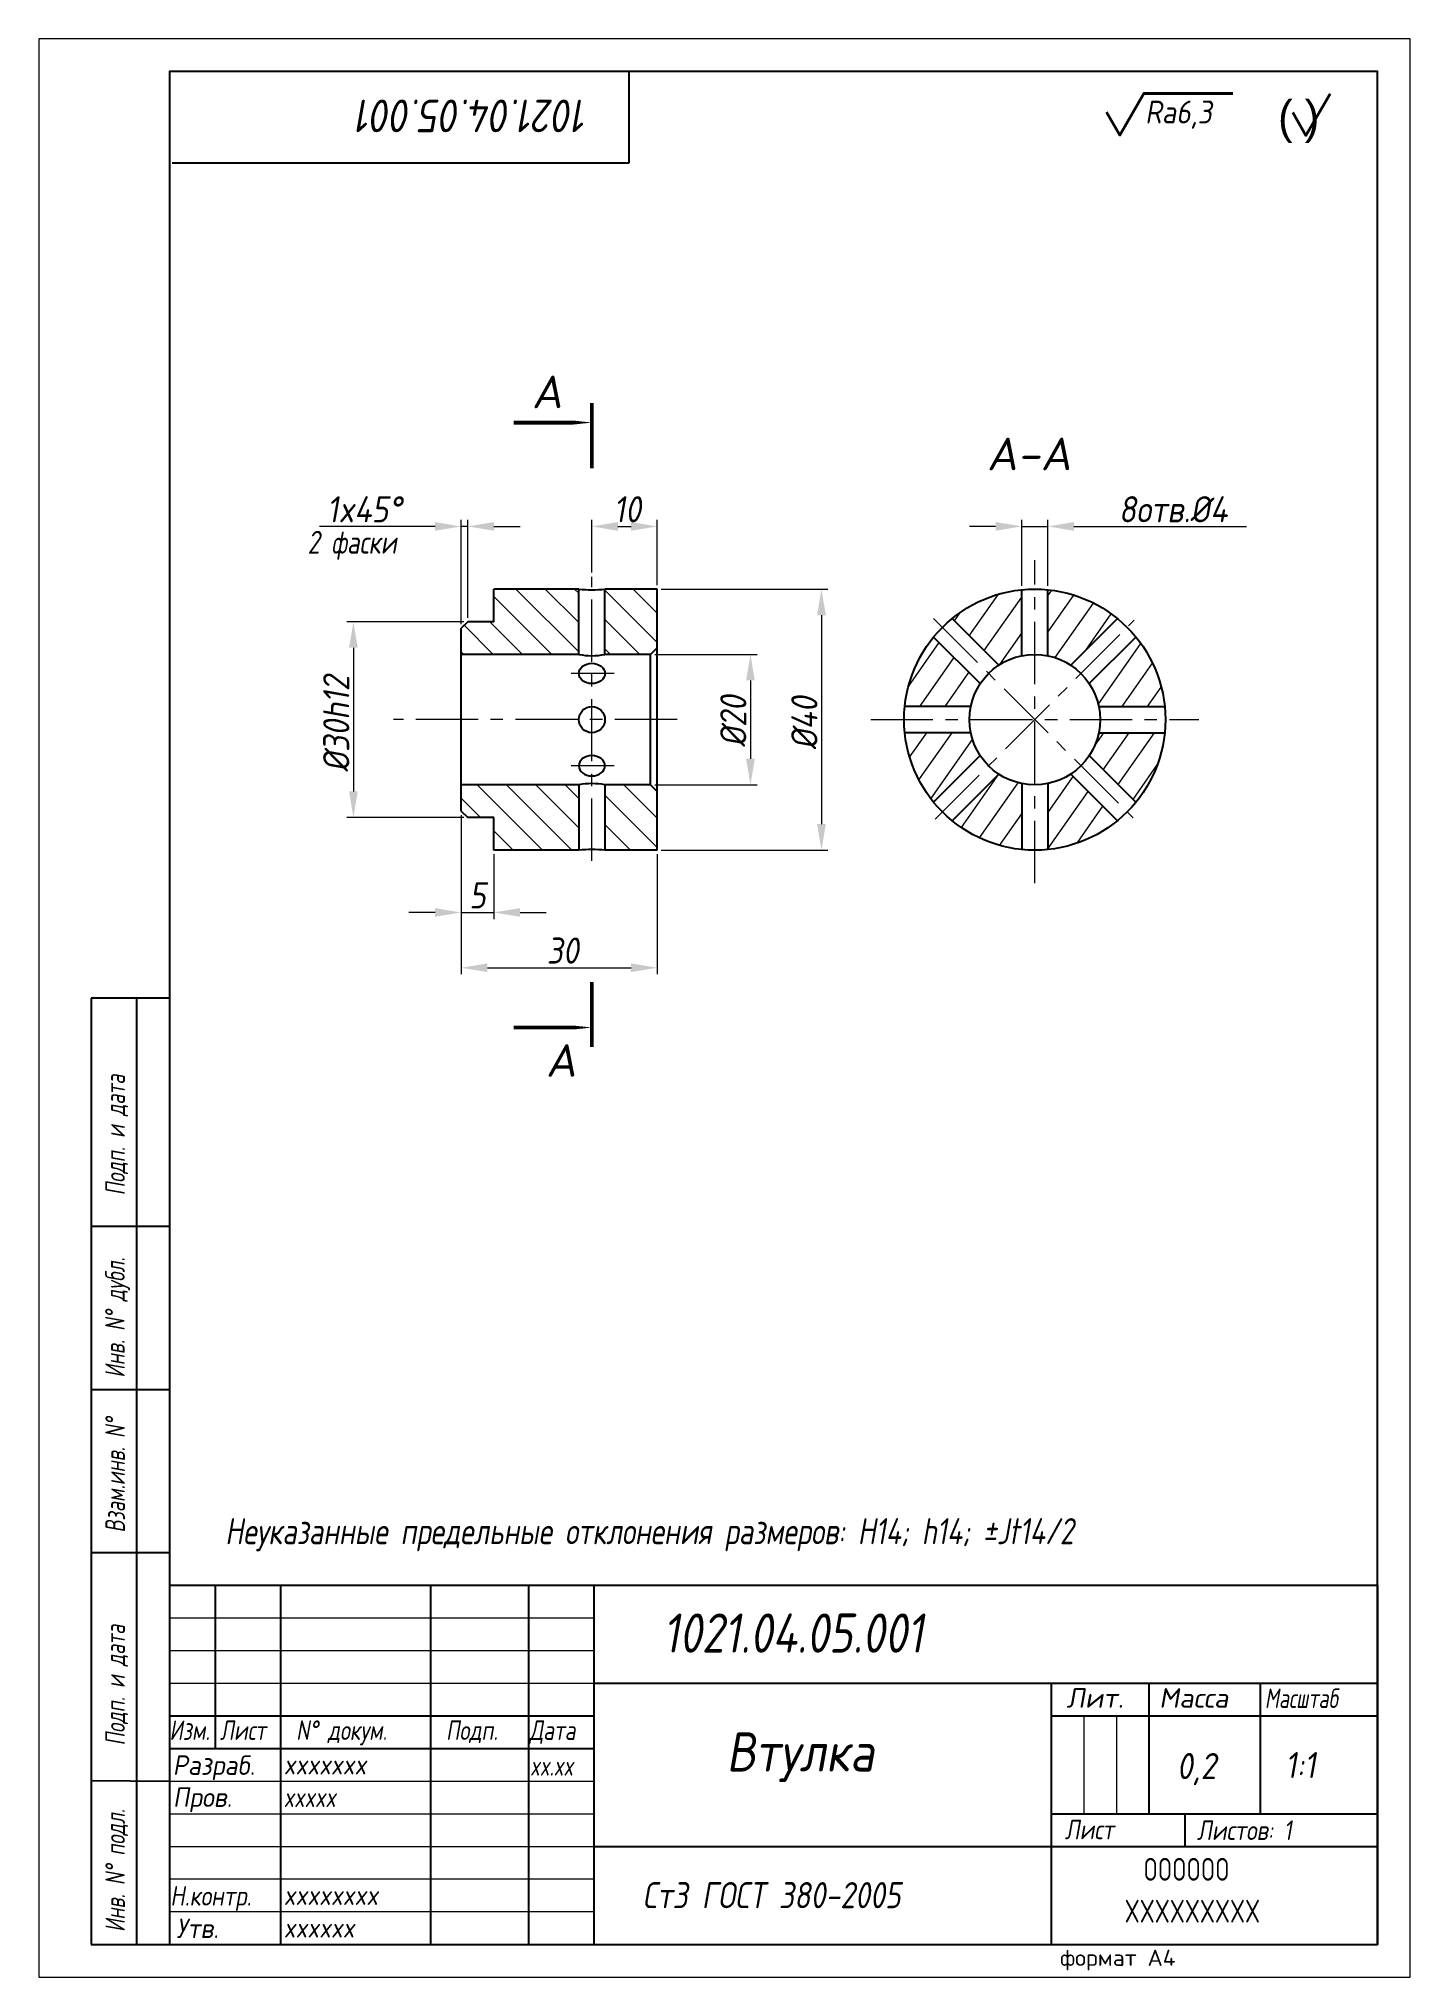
# Model space of a CAD drawing. Header units: millimetres. Extents: x 2138 to 2348, y -2244 to -1947.
import ezdxf

# ---------------------------------------------------------------- set-up
doc = ezdxf.new("R2010")
doc.units = ezdxf.units.MM
doc.linetypes.add('CENTER', pattern=[50.8, 31.75, -6.35, 6.35, -6.35])
for name, color, linetype, lineweight in [('Ax', 1, 'CENTER', 18), ('Dim', 3, 'Continuous', 40), ('Hatch', 5, 'Continuous', 18), ('Slim', 8, 'Continuous', 18), ('Text', 2, 'Continuous', 40), ('Wide', 31, 'Continuous', 60)]:
    doc.layers.add(name, color=color, linetype=linetype, lineweight=lineweight)
doc.styles.add('курсив', font='romans.shx', dxfattribs={"oblique": 10})
doc.styles.add('курсив 0_75', font='romans.shx', dxfattribs={"width": 0.75, "oblique": 10})
doc.styles.add('курсив 0_85', font='romans.shx', dxfattribs={"width": 0.85, "oblique": 10})
doc.dimstyles.new('к1_1', dxfattribs={"dimtxt": 4, "dimasz": 4, "dimexe": 1, "dimexo": 0.625, "dimtad": 1, "dimtxsty": 'курсив 0_85', "dimcen": 0, "dimadec": 0, "dimazin": 0, "dimtfac": 1, "dimtmove": 0, "dimatfit": 3, "dimldrblk": 'DOTSMALL', "dimfxl": 1, "dimlwd": 18, "dimlwe": 18, "dimarcsym": 0})

# ---------------------------------------------------------------- blocks, each defined once
blk = doc.blocks.new('*D588')
at = {"layer": 'Defpoints', "color": 0, "transparency": 16777216}
for p in [(2232.47, -2030.93), (2232.47, -2070.93), (2257.63, -2070.93)]:
    blk.add_point(p, dxfattribs=at)
at = {"layer": 'Dim', "color": 0, "lineweight": 18, "transparency": 16777216}
for p, q in [((2233.1, -2030.93), (2258.63, -2030.93)), ((2257.63, -2034.93), (2257.63, -2066.93)), ((2233.1, -2070.93), (2258.63, -2070.93))]:
    blk.add_line(p, q, dxfattribs=at)
at = {"layer": 'Dim', "color": 0, "transparency": 16777216}
for points in [[(2256.96, -2034.93), (2258.3, -2034.93), (2257.63, -2030.93)], [(2256.96, -2066.93), (2258.3, -2066.93), (2257.63, -2070.93)]]:
    blk.add_solid(points, dxfattribs=at)
at = {"layer": 'Dim', "color": 0, "transparency": 16777216, "insert": (2255.01, -2051.45), "char_height": 4, "attachment_point": 5, "rotation": 90, "style": 'курсив 0_85'}
blk.add_mtext('%%c40', dxfattribs=at)
blk = doc.blocks.new('_DotSmall')
at = {"color": 0, "linetype": 'ByBlock', "const_width": 0.5}
blk.add_lwpolyline([(-122670.927, 17467.939, 1), (-122670.802, 17467.939, 1)], format="xyb", close=True, dxfattribs=at)
blk = doc.blocks.new('*D589')
at = {"layer": 'Defpoints', "color": 0, "transparency": 16777216}
for p in [(2202.47, -2064.93), (2232.47, -2070.93), (2232.47, -2088.95)]:
    blk.add_point(p, dxfattribs=at)
at = {"layer": 'Dim', "color": 0, "lineweight": 18, "transparency": 16777216}
for p, q in [((2202.47, -2065.56), (2202.47, -2089.95)), ((2232.47, -2071.56), (2232.47, -2089.95)), ((2206.47, -2088.95), (2228.47, -2088.95))]:
    blk.add_line(p, q, dxfattribs=at)
at = {"layer": 'Dim', "color": 0, "transparency": 16777216}
for points in [[(2206.47, -2088.28), (2206.47, -2089.61), (2202.47, -2088.95)], [(2228.47, -2088.28), (2228.47, -2089.61), (2232.47, -2088.95)]]:
    blk.add_solid(points, dxfattribs=at)
at = {"layer": 'Dim', "color": 0, "transparency": 16777216, "insert": (2218.01, -2086.32), "char_height": 4, "attachment_point": 5, "style": 'курсив 0_85'}
blk.add_mtext('30', dxfattribs=at)
blk = doc.blocks.new('*D590')
at = {"layer": 'Defpoints', "color": 0, "transparency": 16777216}
for p in [(2203.47, -2021.33), (2202.47, -2036.93), (2203.47, -2035.93)]:
    blk.add_point(p, dxfattribs=at)
at = {"layer": 'Dim', "color": 0, "lineweight": 18, "transparency": 16777216}
for p, q in [((2198.47, -2021.33), (2180.78, -2021.33)), ((2202.47, -2036.31), (2202.47, -2020.33)), ((2203.47, -2021.33), (2202.47, -2021.33)), ((2203.47, -2035.31), (2203.47, -2020.33)), ((2207.47, -2021.33), (2211.47, -2021.33))]:
    blk.add_line(p, q, dxfattribs=at)
at = {"layer": 'Dim', "color": 0, "transparency": 16777216}
for points in [[(2198.47, -2020.66), (2198.47, -2021.99), (2202.47, -2021.33)], [(2207.47, -2020.66), (2207.47, -2021.99), (2203.47, -2021.33)]]:
    blk.add_solid(points, dxfattribs=at)
at = {"layer": 'Dim', "color": 0, "transparency": 16777216, "insert": (2187.63, -2018.7), "char_height": 4, "attachment_point": 5, "style": 'курсив 0_85'}
blk.add_mtext('1x45%%d', dxfattribs=at)
blk = doc.blocks.new('*D591')
at = {"layer": 'Defpoints', "color": 0, "transparency": 16777216}
for p in [(2202.47, -2064.93), (2207.47, -2070.93), (2207.47, -2080.48)]:
    blk.add_point(p, dxfattribs=at)
at = {"layer": 'Dim', "color": 0, "lineweight": 18, "transparency": 16777216}
for p, q in [((2202.47, -2065.56), (2202.47, -2081.48)), ((2207.47, -2071.56), (2207.47, -2081.48)), ((2198.47, -2080.48), (2194.47, -2080.48)), ((2202.47, -2080.48), (2207.47, -2080.48)), ((2211.47, -2080.48), (2215.47, -2080.48))]:
    blk.add_line(p, q, dxfattribs=at)
at = {"layer": 'Dim', "color": 0, "transparency": 16777216}
for points in [[(2198.47, -2079.81), (2198.47, -2081.14), (2202.47, -2080.48)], [(2211.47, -2079.81), (2211.47, -2081.14), (2207.47, -2080.48)]]:
    blk.add_solid(points, dxfattribs=at)
at = {"layer": 'Dim', "color": 0, "transparency": 16777216, "insert": (2204.97, -2077.85), "char_height": 4, "attachment_point": 5, "style": 'курсив 0_85'}
blk.add_mtext('5', dxfattribs=at)
blk = doc.blocks.new('*D592')
at = {"layer": 'Defpoints', "color": 0, "transparency": 16777216}
for p in [(2232.47, -2021.33), (2222.47, -2029.04), (2232.47, -2030.93)]:
    blk.add_point(p, dxfattribs=at)
at = {"layer": 'Dim', "color": 0, "lineweight": 18, "transparency": 16777216}
for p, q in [((2222.47, -2028.41), (2222.47, -2020.33)), ((2226.47, -2021.33), (2228.47, -2021.33)), ((2232.47, -2030.31), (2232.47, -2020.33))]:
    blk.add_line(p, q, dxfattribs=at)
at = {"layer": 'Dim', "color": 0, "transparency": 16777216}
for points in [[(2226.47, -2020.66), (2226.47, -2021.99), (2222.47, -2021.33)], [(2228.47, -2020.66), (2228.47, -2021.99), (2232.47, -2021.33)]]:
    blk.add_solid(points, dxfattribs=at)
at = {"layer": 'Dim', "color": 0, "transparency": 16777216, "insert": (2227.91, -2018.7), "char_height": 4, "attachment_point": 5, "style": 'курсив 0_85'}
blk.add_mtext('10', dxfattribs=at)
blk = doc.blocks.new('*D593')
at = {"layer": 'Defpoints', "color": 0, "transparency": 16777216}
for p in [(2292.29, -2021.33), (2288.29, -2031.03), (2292.29, -2031.03)]:
    blk.add_point(p, dxfattribs=at)
at = {"layer": 'Dim', "color": 0, "lineweight": 18, "transparency": 16777216}
for p, q in [((2284.29, -2021.33), (2280.29, -2021.33)), ((2288.29, -2030.41), (2288.29, -2020.33)), ((2288.29, -2021.33), (2292.29, -2021.33)), ((2292.29, -2030.41), (2292.29, -2020.33)), ((2296.29, -2021.33), (2322.69, -2021.33))]:
    blk.add_line(p, q, dxfattribs=at)
at = {"layer": 'Dim', "color": 0, "transparency": 16777216}
for points in [[(2284.29, -2020.66), (2284.29, -2021.99), (2288.29, -2021.33)], [(2296.29, -2020.66), (2296.29, -2021.99), (2292.29, -2021.33)]]:
    blk.add_solid(points, dxfattribs=at)
at = {"layer": 'Dim', "color": 0, "transparency": 16777216, "insert": (2311.49, -2018.7), "char_height": 4, "attachment_point": 5, "style": 'курсив 0_85'}
blk.add_mtext('8отв.%%c4', dxfattribs=at)
blk = doc.blocks.new('*D594')
at = {"layer": 'Defpoints', "color": 0, "transparency": 16777216}
for p in [(2203.47, -2035.93), (2185.96, -2065.93), (2203.47, -2065.93)]:
    blk.add_point(p, dxfattribs=at)
at = {"layer": 'Dim', "color": 0, "lineweight": 18, "transparency": 16777216}
for p, q in [((2202.85, -2035.93), (2184.96, -2035.93)), ((2185.96, -2039.93), (2185.96, -2061.93)), ((2202.85, -2065.93), (2184.96, -2065.93))]:
    blk.add_line(p, q, dxfattribs=at)
at = {"layer": 'Dim', "color": 0, "transparency": 16777216}
for points in [[(2185.29, -2039.93), (2186.62, -2039.93), (2185.96, -2035.93)], [(2185.29, -2061.93), (2186.62, -2061.93), (2185.96, -2065.93)]]:
    blk.add_solid(points, dxfattribs=at)
at = {"layer": 'Dim', "color": 0, "transparency": 16777216, "insert": (2183.33, -2051.56), "char_height": 4, "attachment_point": 5, "rotation": 90, "style": 'курсив 0_85'}
blk.add_mtext('%%c30h12', dxfattribs=at)
blk = doc.blocks.new('*D595')
at = {"layer": 'Defpoints', "color": 0, "transparency": 16777216}
for p in [(2231.47, -2040.93), (2231.47, -2060.93), (2246.76, -2060.93)]:
    blk.add_point(p, dxfattribs=at)
at = {"layer": 'Dim', "color": 0, "lineweight": 18, "transparency": 16777216}
for p, q in [((2232.1, -2040.93), (2247.76, -2040.93)), ((2246.76, -2044.93), (2246.76, -2056.93)), ((2232.1, -2060.93), (2247.76, -2060.93))]:
    blk.add_line(p, q, dxfattribs=at)
at = {"layer": 'Dim', "color": 0, "transparency": 16777216}
for points in [[(2246.09, -2044.93), (2247.42, -2044.93), (2246.76, -2040.93)], [(2246.09, -2056.93), (2247.42, -2056.93), (2246.76, -2060.93)]]:
    blk.add_solid(points, dxfattribs=at)
at = {"layer": 'Dim', "color": 0, "transparency": 16777216, "insert": (2244.13, -2051.17), "char_height": 4, "attachment_point": 5, "rotation": 90, "style": 'курсив 0_85'}
blk.add_mtext('%%c20', dxfattribs=at)

msp = doc.modelspace()

# ---------------------------------------------------------------- hatches: boundary and pattern name
at = {"layer": 'Hatch'}
h = msp.add_hatch(dxfattribs=at)
h.set_pattern_fill('ANSI31', color=256, angle=90, style=0)
h.set_pattern_definition([(135, (-7449.606, 5240.7673), (-2.245064, -2.245064), [])])
h.paths.add_polyline_path([(2232.473, -2030.933), (2224.473, -2030.933), (2224.473, -2040.933), (2231.473, -2040.933), (2232.473, -2039.933)])
h.paths.add_polyline_path([(2220.473, -2030.933), (2207.473, -2030.933), (2207.473, -2035.933), (2203.473, -2035.933), (2202.473, -2036.933), (2202.473, -2040.933), (2220.473, -2040.933)])
h.paths.add_polyline_path([(2220.473, -2060.933), (2202.473, -2060.933), (2202.473, -2064.933), (2203.473, -2065.933), (2207.473, -2065.933), (2207.473, -2070.933), (2220.473, -2070.933)])
h.paths.add_polyline_path([(2232.473, -2061.933), (2231.473, -2060.933), (2224.473, -2060.933), (2224.473, -2070.933), (2232.473, -2070.933)])
h = msp.add_hatch(dxfattribs=at)
h.set_pattern_fill('ANSI31', color=256, angle=10, style=0)
h.set_pattern_definition([(55, (-7444.693, 5240.7673), (-2.6008077, 1.8211052), [])])
h.paths.add_polyline_path([(2288.292, -2031.033, 0.1473179), (2277.635, -2035.447), (2284.778, -2042.59, -0.0959635), (2288.292, -2041.135)])
h.paths.add_polyline_path([(2302.949, -2035.447, 0.1473179), (2292.292, -2031.033), (2292.292, -2041.135, -0.0959635), (2295.806, -2042.59)])
h.paths.add_polyline_path([(2305.778, -2038.276), (2298.635, -2045.419, -0.0959635), (2300.09, -2048.933), (2310.192, -2048.933, 0.1473179)])
h.paths.add_polyline_path([(2310.192, -2052.933), (2300.09, -2052.933, -0.0959635), (2298.635, -2056.447), (2305.778, -2063.59, 0.1473179)])
h.paths.add_polyline_path([(2295.806, -2059.275, -0.0959635), (2292.292, -2060.731), (2292.292, -2070.833, 0.1473179), (2302.949, -2066.418)])
h.paths.add_polyline_path([(2288.292, -2060.731, -0.0959635), (2284.778, -2059.275), (2277.635, -2066.418, 0.1473179), (2288.292, -2070.833)])
h.paths.add_polyline_path([(2281.95, -2056.447, -0.0959635), (2280.494, -2052.933), (2270.392, -2052.933, 0.1473179), (2274.807, -2063.59)])
h.paths.add_polyline_path([(2270.392, -2048.933), (2280.494, -2048.933, -0.0959635), (2281.95, -2045.419), (2274.807, -2038.276, 0.1473179)])

# ---------------------------------------------------------------- linework, layer by layer
for p, q in [((2228.194, -1965.608), (2228.194, -1951.608)), ((2158.194, -1965.608), (2228.194, -1965.608)), ((2207.473, -2035.933), (2207.473, -2030.933)), ((2220.473, -2030.933), (2207.473, -2030.933)), ((2220.473, -2040.933), (2220.473, -2030.933)), ((2232.473, -2030.933), (2224.473, -2030.933)), ((2224.473, -2040.933), (2224.473, -2030.933)), ((2232.473, -2070.933), (2232.473, -2030.933)), ((2203.473, -2035.933), (2202.473, -2036.933)), ((2202.473, -2064.933), (2202.473, -2036.933)), ((2207.473, -2035.933), (2203.473, -2035.933)), ((2231.473, -2040.933), (2232.473, -2039.933)), ((2220.473, -2040.933), (2202.473, -2040.933)), ((2231.473, -2040.933), (2224.473, -2040.933)), ((2231.473, -2060.933), (2231.473, -2040.933)), ((2220.473, -2060.933), (2202.473, -2060.933)), ((2220.473, -2060.933), (2220.473, -2070.933)), ((2224.473, -2060.933), (2224.473, -2070.933)), ((2231.473, -2060.933), (2224.473, -2060.933)), ((2231.473, -2060.933), (2232.473, -2061.933)), ((2202.473, -2064.933), (2203.473, -2065.933)), ((2207.473, -2065.933), (2203.473, -2065.933)), ((2207.473, -2070.933), (2207.473, -2065.933)), ((2220.473, -2070.933), (2207.473, -2070.933)), ((2232.473, -2070.933), (2224.473, -2070.933)), ((2145.782, -2093.614), (2145.782, -2238.614)), ((2157.782, -2093.614), (2145.782, -2093.614)), ((2152.782, -2238.544), (2152.782, -2093.614)), ((2157.712, -2128.614), (2145.782, -2128.615)), ((2157.695, -2153.614), (2145.782, -2153.614)), ((2145.782, -2178.612), (2145.782, -2178.612)), ((2157.782, -2178.614), (2145.782, -2178.612)), ((2342.782, -2183.614), (2157.782, -2183.614)), ((2164.782, -2183.614), (2164.782, -2208.614)), ((2174.782, -2183.614), (2174.782, -2238.614)), ((2197.782, -2183.614), (2197.782, -2238.614)), ((2212.782, -2183.614), (2212.782, -2238.614)), ((2222.782, -2183.614), (2222.782, -2238.614)), ((2342.782, -2238.614), (2342.782, -2183.614)), ((2342.782, -2183.614), (2342.782, -2238.614)), ((2292.782, -2198.614), (2222.782, -2198.614)), ((2292.782, -2198.614), (2292.782, -2238.614)), ((2342.782, -2198.614), (2292.782, -2198.614)), ((2307.782, -2198.614), (2307.782, -2218.614)), ((2324.782, -2198.614), (2324.782, -2218.614)), ((2222.782, -2203.614), (2157.782, -2203.614)), ((2342.782, -2203.614), (2292.782, -2203.614)), ((2222.782, -2208.614), (2157.782, -2208.614)), ((2157.782, -2213.615), (2145.782, -2213.545)), ((2342.782, -2218.614), (2292.782, -2218.614)), ((2313.286, -2218.614), (2313.286, -2223.614)), ((2292.782, -2223.614), (2222.782, -2223.614)), ((2342.782, -2223.614), (2292.782, -2223.614)), ((2145.782, -2238.614), (2157.782, -2238.614)), ((2157.782, -2238.614), (2342.782, -2238.614))]:
    msp.add_line(p, q)
at = {"ltscale": 0.5}
for p, q in [((2288.292, -2041.135), (2288.292, -2031.033)), ((2292.292, -2041.135), (2292.292, -2031.033)), ((2284.778, -2042.59), (2277.635, -2035.447)), ((2295.806, -2042.59), (2302.949, -2035.447)), ((2281.95, -2045.419), (2274.807, -2038.276)), ((2298.635, -2045.419), (2305.778, -2038.276)), ((2280.494, -2048.933), (2270.392, -2048.933)), ((2300.09, -2048.933), (2310.192, -2048.933)), ((2280.494, -2052.933), (2270.392, -2052.933)), ((2300.09, -2052.933), (2310.192, -2052.933)), ((2281.95, -2056.447), (2274.807, -2063.59)), ((2298.635, -2056.447), (2305.778, -2063.59)), ((2284.778, -2059.275), (2277.635, -2066.418)), ((2288.292, -2060.731), (2288.292, -2070.833)), ((2292.292, -2060.731), (2292.292, -2070.833)), ((2295.806, -2059.275), (2302.949, -2066.418))]:
    msp.add_line(p, q, dxfattribs=at)
msp.add_lwpolyline([(2157.782, -2238.614), (2342.782, -2238.614), (2342.782, -1951.614), (2157.782, -1951.614)], close=True)
for points in [[(2210.473, -2005.416, 0.6, 0.6, 0), (2215.473, -2005.416, 1.5, 0, 0), (2222.473, -2005.416, 0.6, 0.6, 0), (2222.473, -2002.416, 0.6, 0.6, 0), (2222.473, -2012.416, 0.6, 0.6, 0)], [(2210.473, -2098.107, 0.6, 0.6, 0), (2215.473, -2098.107, 1.5, 0, 0), (2222.473, -2098.107, 0.6, 0.6, 0), (2222.473, -2101.107, 0.6, 0.6, 0), (2222.473, -2091.107, 0.6, 0.6, 0)]]:
    msp.add_lwpolyline(points, format="xyseb")
for centre, radius in [((2290.292, -2050.933), 20), ((2290.292, -2050.933), 10), ((2222.473, -2050.933), 2)]:
    msp.add_circle(centre, radius)
for centre, radius, start, end in [((2222.473, -2011.033), 20, 264.26083, 275.73917), ((2222.473, -2031.135), 10, 258.46304, 281.53696), ((2222.473, -2070.731), 10, 78.46304, 101.53696), ((2222.473, -2090.833), 20, 84.26083, 95.73917)]:
    msp.add_arc(centre, radius, start, end)
msp.add_ellipse((2222.473, -2043.862), major_axis=(-2, 0), ratio=0.7785391)
at = {"extrusion": (0, 0, -1)}
msp.add_ellipse((2222.473, -2058.004), major_axis=(-2, 0), ratio=0.7785391, dxfattribs=at)
at = {"layer": 'Ax', "ltscale": 0.3}
for p, q in [((2290.292, -2075.97), (2290.292, -2026.495)), ((2222.473, -2072.547), (2222.473, -2029.038)), ((2274.808, -2035.448), (2305.341, -2065.982)), ((2275.029, -2066.197), (2305.517, -2035.708)), ((2225.879, -2043.862), (2219.277, -2043.862)), ((2235.518, -2050.933), (2192.105, -2050.933)), ((2265.178, -2050.933), (2315.406, -2050.933)), ((2225.879, -2058.004), (2219.277, -2058.004))]:
    msp.add_line(p, q, dxfattribs=at)
at = {"layer": 'Slim'}
for p, q in [((2222.782, -2188.614), (2157.782, -2188.614)), ((2222.782, -2193.614), (2157.782, -2193.614)), ((2222.782, -2198.614), (2157.782, -2198.614)), ((2297.782, -2203.614), (2297.782, -2218.614)), ((2302.782, -2203.614), (2302.782, -2218.614)), ((2222.782, -2213.614), (2157.782, -2213.614)), ((2222.782, -2218.614), (2157.782, -2218.614)), ((2222.782, -2223.614), (2157.782, -2223.614)), ((2222.782, -2228.614), (2157.782, -2228.614)), ((2222.782, -2233.614), (2157.782, -2233.614))]:
    msp.add_line(p, q, dxfattribs=at)
msp.add_lwpolyline([(2137.782, -2243.614), (2347.782, -2243.614), (2347.782, -1946.614), (2137.782, -1946.614)], close=True, dxfattribs=at)
at = {"layer": 'Text'}
for points in [[(2301.291, -1957.856), (2303.318, -1961.367), (2306.997, -1954.994), (2320.616, -1954.994)], [(2329.794, -1957.9), (2331.821, -1961.41), (2335.5, -1955.038)]]:
    msp.add_lwpolyline(points, dxfattribs=at)

# ---------------------------------------------------------------- texts
at = {"layer": 'Text', "oblique": 10}
for s, height, rotation, style, width, p in [('1021.04.05.001', 5, 180, 'курсив', 0.85, (2221.946, -1955.931)), ('Подп. и дата', 3, 90, 'курсив 0_75', 0.7, (2150.972, -2123.831)), ('Инв. N%%D дубл.', 3, 90, 'курсив 0_75', 0.7, (2150.938, -2151.765)), ('Взам.инв. N%%D', 3, 90, 'курсив 0_75', 0.7, (2150.972, -2175.493)), ('Подп. и дата', 3, 90, 'курсив 0_75', 0.7, (2150.972, -2208.119)), ('Инв. N%%D подл.', 3, 90, 'курсив 0_75', 0.7, (2150.972, -2236.691))]:
    msp.add_text(s, height=height, rotation=rotation, dxfattribs=dict(at, style=style, width=width)).set_placement(p)
for s, height, style, width, p in [('Ra6,3', 3.5, 'курсив 0_85', 0.85, (2307.19, -1959.586)), ('2 фаски', 3.5, 'курсив 0_75', 0.75, (2178.942, -2025.504)), ('Неуказанные предельные отклонения размеров: H14; h14; %%PJt14/2', 4, 'курсив 0_75', 0.75, (2166.313, -2177.271)), ('1021.04.05.001', 6, 'курсив', 0.8, (2233.363, -2193.883)), ('Масштаб', 3, 'курсив', 0.7, (2325.515, -2202.368)), ('Изм.', 3, 'курсив 0_75', 0.75, (2157.782, -2207.26)), ('Лист', 3, 'курсив 0_75', 0.75, (2165.518, -2207.26)), ('N%%D докум.', 3, 'курсив 0_75', 0.75, (2177.19, -2207.26)), ('Подп.', 3, 'курсив 0_75', 0.75, (2200.13, -2207.26)), ('Дата', 3, 'курсив 0_75', 0.75, (2212.903, -2207.26)), ('Втулка', 6, 'курсив 0_85', 0.85, (2243.066, -2212.094)), ('Разраб.', 3, 'курсив', 0.9, (2158.295, -2212.615)), ('0,2', 4, 'курсив 0_85', 0.85, (2312.051, -2213.263)), ('1:1', 4, 'курсив 0_85', 0.85, (2328.637, -2213.097)), ('xxxxxxx', 3, 'курсив 0_85', 0.85, (2175.287, -2212.535)), ('Пров.', 3, 'курсив', 0.9, (2158.321, -2217.52)), ('xxxxx', 3, 'курсив 0_85', 0.75, (2175.287, -2217.535)), ('Лист', 3, 'курсив', 0.8, (2294.883, -2222.483)), ('Листов: 1', 3, 'курсив', 0.8, (2315.128, -2222.589)), ('Н.контр.', 3, 'курсив', 0.8, (2157.912, -2232.639)), ('xxxxxxxx', 3, 'курсив 0_85', 0.85, (2175.287, -2232.535)), ('Ст3 ГОСТ 380-2005', 4, 'курсив', 0.8, (2230.245, -2233.039)), ('Утв.', 3, 'курсив', 0.9, (2158.843, -2237.617)), ('xxxxxx', 3, 'курсив 0_85', 0.85, (2175.287, -2237.535))]:
    msp.add_text(s, height=height, dxfattribs=dict(at, style=style, width=width)).set_placement(p)
at = {"layer": 'Text'}
msp.add_text('( )', height=5, dxfattribs=at).set_placement((2327.551, -1961.082))
at = {"layer": 'Text', "style": 'курсив', "oblique": 10}
for s, p in [('Лит.', (2295.136, -2202.32)), ('Масса', (2309.336, -2202.32))]:
    msp.add_text(s, height=3, dxfattribs=at).set_placement(p)
at = {"layer": 'Text', "ltscale": 0.8, "style": 'курсив', "oblique": 10, "width": 0.7}
msp.add_text('xx.xx', height=3, dxfattribs=at).set_placement((2213.008, -2212.721))
at = {"layer": 'Text', "style": 'курсив'}
msp.add_text('формат А4', height=2.5, dxfattribs=at).set_placement((2294.163, -2241.877))
at = {"layer": 'Wide', "style": 'курсив', "oblique": 10}
for s, p in [('A', (2213.275, -2003.215)), ('A-A', (2282.962, -2012.723)), ('A', (2215.419, -2105.652))]:
    msp.add_text(s, height=5, dxfattribs=at).set_placement(p)
at = {"layer": 'Wide', "lineweight": 50, "style": 'курсив', "width": 0.7}
for s, p in [('OOOOOO', (2306.933, -2228.834)), ('XXXXXXXXX', (2304.06, -2235.244))]:
    msp.add_text(s, height=3.5, dxfattribs=at).set_placement(p)

# ---------------------------------------------------------------- dimensions: what is measured, and where the dimension line sits
at = {"layer": 'Dim'}
for base, p1, p2, text, picture, middle in [((2203.473, -2021.325), (2202.473, -2036.933), (2203.473, -2035.933), '<>x45%%d', '*D590', (2187.629, -2021.325)), ((2292.292, -2021.325), (2288.292, -2031.033), (2292.292, -2031.033), '8отв.%%c<>', '*D593', (2311.491, -2021.325))]:
    dim = msp.add_linear_dim(base=base, p1=p1, p2=p2, text=text, dimstyle='к1_1', dxfattribs=at)
    dim.commit()
    dim.dimension.update_dxf_attribs({"geometry": picture, "text_midpoint": middle, "dimtype": 160})
for base, p1, p2, picture, middle in [((2232.473, -2021.325), (2222.473, -2029.038), (2232.473, -2030.933), '*D592', (2227.915, -2021.325)), ((2207.473, -2080.477), (2202.473, -2064.933), (2207.473, -2070.933), '*D591', (2204.973, -2080.477)), ((2232.473, -2088.946), (2202.473, -2064.933), (2232.473, -2070.933), '*D589', (2218.014, -2088.946))]:
    dim = msp.add_linear_dim(base=base, p1=p1, p2=p2, dimstyle='к1_1', dxfattribs=at)
    dim.commit()
    dim.dimension.update_dxf_attribs({"geometry": picture, "text_midpoint": middle, "dimtype": 160})
for base, p1, p2, text, picture, middle in [((2257.632, -2070.933), (2232.473, -2030.933), (2232.473, -2070.933), '%%c<>', '*D588', (2257.632, -2051.447)), ((2185.957, -2065.933), (2203.473, -2035.933), (2203.473, -2065.933), '%%c<>h12', '*D594', (2185.957, -2051.559)), ((2246.755, -2060.933), (2231.473, -2040.933), (2231.473, -2060.933), '%%c<>', '*D595', (2246.755, -2051.168))]:
    dim = msp.add_linear_dim(base=base, p1=p1, p2=p2, angle=90, text=text, dimstyle='к1_1', dxfattribs=at)
    dim.commit()
    dim.dimension.update_dxf_attribs({"geometry": picture, "text_midpoint": middle, "dimtype": 160})

doc.saveas('drawing.dxf')
